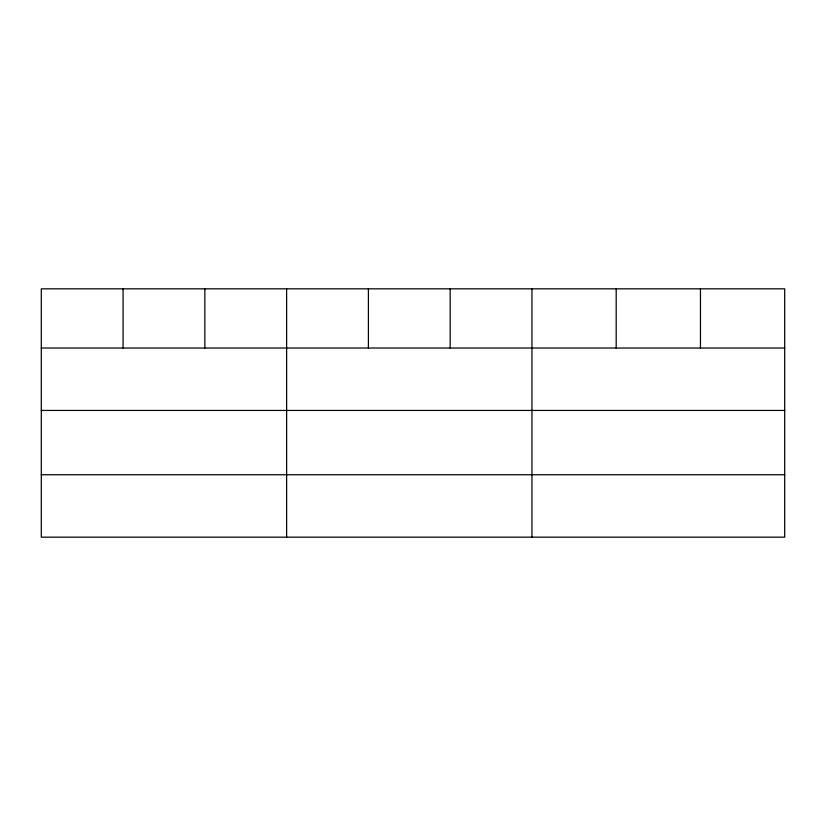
<?xml version="1.0" encoding="UTF-8"?>
<svg xmlns="http://www.w3.org/2000/svg" width="826" height="826" viewBox="0 0 826 826"><rect width="100%" height="100%" fill="white"/><g stroke="black" fill="none" stroke-linecap="round" stroke-linejoin="round"><path stroke-width="1.24" d="M784.7 410.439L784.7 288.832L41.3 288.832L41.3 537.168L784.7 537.168L784.7 410.439L41.3 410.439M41.3 348.025L784.7 348.025M41.3 474.754L784.7 474.754M700.448 288.832L700.448 348.025M616.196 288.832L616.196 348.025M531.944 288.832L531.944 537.168M450.17 288.832L450.17 348.025M368.396 288.832L368.396 348.025M286.622 288.832L286.622 537.168M204.848 288.832L204.848 348.025M123.074 288.832L123.074 348.025"/></g></svg>
